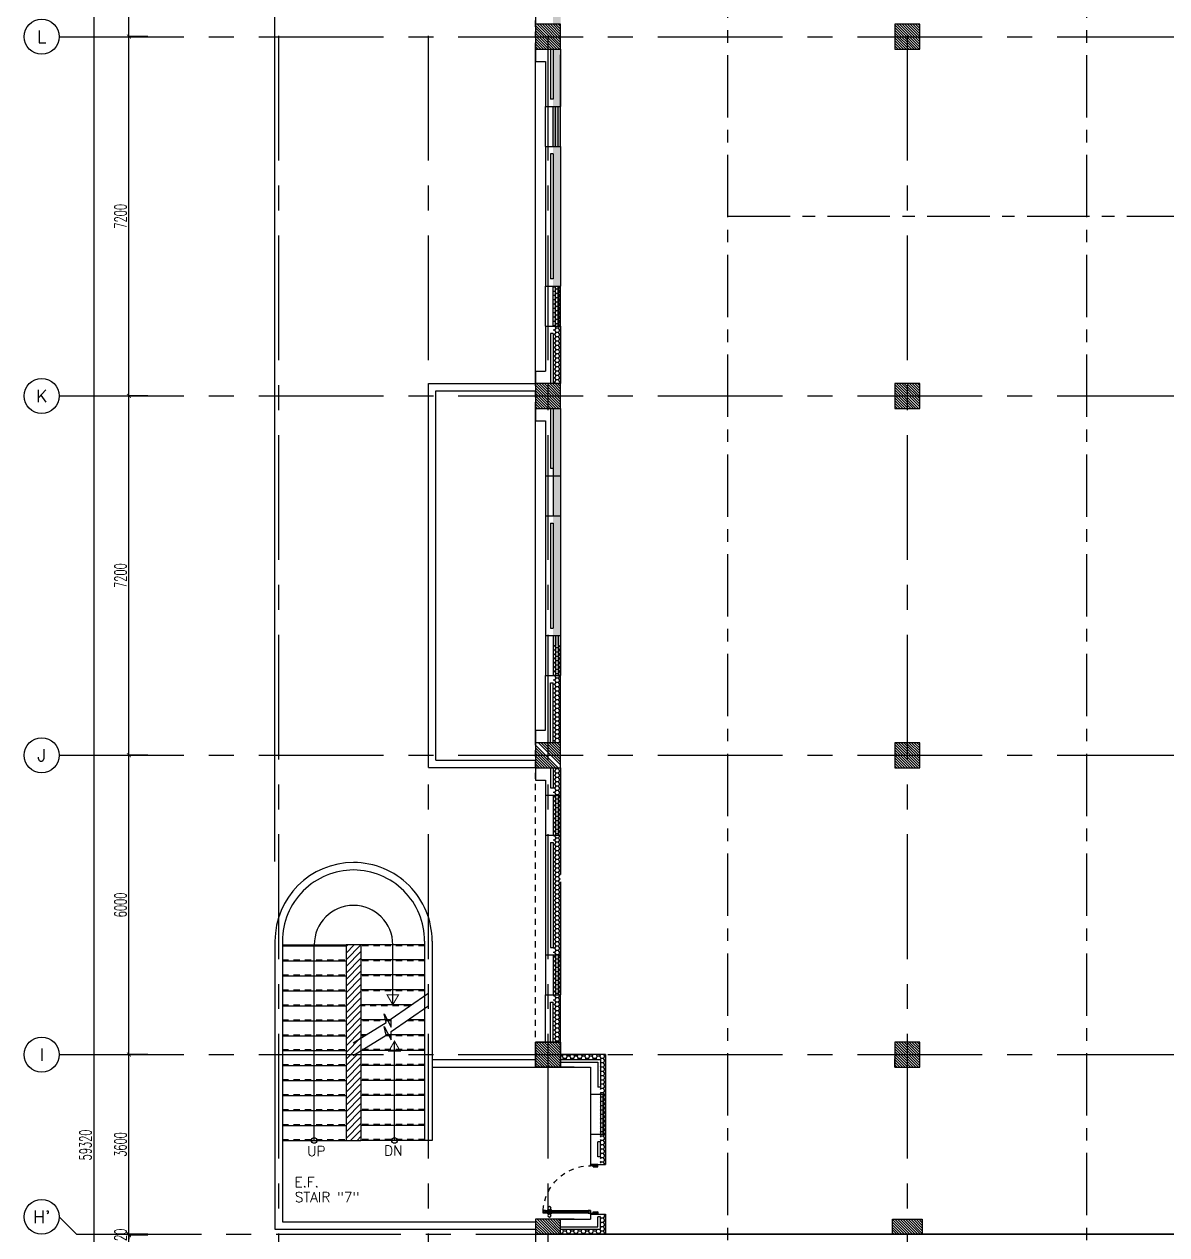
# Model space of a CAD drawing. Extents: x 88808.2 to 88899.2, y 39921.6 to 40001.1.
# Drawn here: x 88808.23 to 88831.13, y 39956.09 to 39980.35 of the extents above; entities that cross this region are included whole.
import ezdxf
from ezdxf.enums import TextEntityAlignment as Align

# ---------------------------------------------------------------- set-up
doc = ezdxf.new("R2010")
doc.units = 0
doc.header["$MEASUREMENT"] = 0
doc.header["$PDMODE"] = 34
for name, pattern in [('CENTER', [2, 1.25, -0.25, 0.25, -0.25]), ('CENTERX2', [4, 2.5, -0.5, 0.5, -0.5]), ('HIDDEN', [0.375, 0.25, -0.125]), ('HIDDEN2', [0.1875, 0.125, -0.0625])]:
    doc.linetypes.add(name, pattern=pattern)
doc.layers.get('0').update_dxf_attribs({"linetype": 'CONTINUOUS'})
doc.layers.get('DEFPOINTS').update_dxf_attribs({"linetype": 'CONTINUOUS'})
for name, color, linetype in [('AX', 6, 'CONTINUOUS'), ('AX-CR', 2, 'CONTINUOUS'), ('AX-DIM', 4, 'CONTINUOUS'), ('AX-TXT', 2, 'CONTINUOUS'), ('AXES', 11, 'CENTERX2'), ('AXES1', 11, 'CENTER'), ('COL', 2, 'CONTINUOUS'), ('DOOR', 7, 'CONTINUOUS'), ('EJ', 9, 'CONTINUOUS'), ('HAT', 8, 'CONTINUOUS'), ('Hatch', 11, 'CONTINUOUS'), ('HIDDEN', 9, 'HIDDEN2'), ('INSUL', 4, 'CONTINUOUS'), ('PROJ-L', 3, 'CONTINUOUS'), ('RM-NAME', 2, 'CONTINUOUS'), ('ROOF', 7, 'CONTINUOUS'), ('STR', 5, 'CONTINUOUS'), ('WALL', 2, 'CONTINUOUS'), ('WallType2', 3, 'CONTINUOUS'), ('WIN', 3, 'CONTINUOUS')]:
    doc.layers.add(name, color=color, linetype=linetype)
doc.styles.add('ROMANS', font='ROMANS.shx', dxfattribs={"width": 0.6})
doc.dimstyles.new('DIM-OUT', dxfattribs={"dimscale": 0, "dimtxt": 0.24, "dimasz": 0.08, "dimexe": 0.02, "dimexo": 0.02, "dimgap": 0.05, "dimtad": 1, "dimdec": 0, "dimlfac": 1000, "dimzin": 0, "dimdsep": 46, "dimtxsty": 'ROMANS', "dimblk1": 'ARCHTICK', "dimblk2": 'ARCHTICK', "dimsah": 1, "dimcen": 0.01, "dimdle": 0.08, "dimclrd": 4, "dimclre": 4, "dimclrt": 2, "dimadec": 0, "dimazin": 0, "dimtp": 2, "dimtm": 2, "dimtfac": 0.114286, "dimtdec": 0, "dimtix": 1, "dimtmove": 2, "dimatfit": 3, "dimldrblk": 'ARCHTICK', "dimfxl": 0, "dimtolj": 1, "dimtzin": 0, "dimarcsym": 0})
pattern_1 = [(180, (177753.940517, 0), (-0.075, 0.04330127), [0.05, -0.1]), (60, (177753.940517, 0), (0.074999999836, 0.043301270284), [0.05, -0.1]), (120, (177753.940517, 0), (-1.64e-10, 0.086602540284), [-0.1, 0.05])]
pattern_2 = [(135, (89151.66644, 39905.008557), (0.0265165043, 0.0265165043), [])]

# ---------------------------------------------------------------- blocks, each defined once
blk = doc.blocks.new('_ARCHTICK')
at = {"color": 0, "linetype": 'ByBlock', "const_width": 0.15}
blk.add_lwpolyline([(-0.5, -0.5), (0.5, 0.5)], dxfattribs=at)
blk = doc.blocks.new('*D743')
at = {"layer": 'AX-DIM', "color": 4, "lineweight": -2}
for p, q in [((88818.46, 39987.55), (88809.61, 39987.55)), ((88809.63, 39928.15), (88809.63, 39987.63)), ((88818.46, 39928.23), (88809.61, 39928.23))]:
    blk.add_line(p, q, dxfattribs=at)
at = {"layer": 'DEFPOINTS', "color": 0}
for p in [(88809.63, 39987.55), (88818.48, 39987.55), (88818.48, 39928.23)]:
    blk.add_point(p, dxfattribs=at)
at = {"layer": 'AX-DIM', "color": 4, "lineweight": -2, "xscale": 0.08, "yscale": 0.08, "zscale": 0.08}
for p, rotation in [((88809.63, 39987.55), 90), ((88809.63, 39928.23), 270)]:
    blk.add_blockref('_ARCHTICK', p, dxfattribs=dict(at, rotation=rotation))
at = {"layer": 'AX-DIM', "color": 2, "insert": (88809.46, 39957.89), "char_height": 0.24, "attachment_point": 5, "rotation": 90, "style": 'ROMANS'}
blk.add_mtext('\\A1;59320', dxfattribs=at)
blk = doc.blocks.new('*D744')
at = {"layer": 'AX-DIM', "color": 4, "lineweight": -2}
for p, q in [((88810.71, 39959.7), (88810.31, 39959.7)), ((88810.33, 39956.02), (88810.33, 39959.78)), ((88810.71, 39956.1), (88810.31, 39956.1))]:
    blk.add_line(p, q, dxfattribs=at)
at = {"layer": 'DEFPOINTS', "color": 0}
for p in [(88810.33, 39959.7), (88810.73, 39959.7), (88810.73, 39956.1)]:
    blk.add_point(p, dxfattribs=at)
at = {"layer": 'AX-DIM', "color": 4, "lineweight": -2, "xscale": 0.08, "yscale": 0.08, "zscale": 0.08}
for p, rotation in [((88810.33, 39959.7), 90), ((88810.33, 39956.1), 270)]:
    blk.add_blockref('_ARCHTICK', p, dxfattribs=dict(at, rotation=rotation))
at = {"layer": 'AX-DIM', "color": 2, "insert": (88810.16, 39957.9), "char_height": 0.24, "attachment_point": 5, "rotation": 90, "style": 'ROMANS'}
blk.add_mtext('\\A1;3600', dxfattribs=at)
blk = doc.blocks.new('*D763')
at = {"layer": 'AX-DIM', "color": 4, "lineweight": -2}
for p, q in [((88810.71, 39980.1), (88810.31, 39980.1)), ((88810.33, 39972.82), (88810.33, 39980.18)), ((88810.71, 39972.9), (88810.31, 39972.9))]:
    blk.add_line(p, q, dxfattribs=at)
at = {"layer": 'DEFPOINTS', "color": 0}
for p in [(88810.33, 39980.1), (88810.73, 39980.1), (88810.73, 39972.9)]:
    blk.add_point(p, dxfattribs=at)
at = {"layer": 'AX-DIM', "color": 4, "lineweight": -2, "xscale": 0.08, "yscale": 0.08, "zscale": 0.08}
for p, rotation in [((88810.33, 39980.1), 90), ((88810.33, 39972.9), 270)]:
    blk.add_blockref('_ARCHTICK', p, dxfattribs=dict(at, rotation=rotation))
at = {"layer": 'AX-DIM', "color": 2, "insert": (88810.16, 39976.5), "char_height": 0.24, "attachment_point": 5, "rotation": 90, "style": 'ROMANS'}
blk.add_mtext('\\A1;7200', dxfattribs=at)
blk = doc.blocks.new('*D764')
at = {"layer": 'AX-DIM', "color": 4, "lineweight": -2}
for p, q in [((88810.71, 39965.7), (88810.31, 39965.7)), ((88810.33, 39959.62), (88810.33, 39965.78)), ((88810.71, 39959.7), (88810.31, 39959.7))]:
    blk.add_line(p, q, dxfattribs=at)
at = {"layer": 'DEFPOINTS', "color": 0}
for p in [(88810.33, 39965.7), (88810.73, 39965.7), (88810.73, 39959.7)]:
    blk.add_point(p, dxfattribs=at)
at = {"layer": 'AX-DIM', "color": 4, "lineweight": -2, "xscale": 0.08, "yscale": 0.08, "zscale": 0.08}
for p, rotation in [((88810.33, 39965.7), 90), ((88810.33, 39959.7), 270)]:
    blk.add_blockref('_ARCHTICK', p, dxfattribs=dict(at, rotation=rotation))
at = {"layer": 'AX-DIM', "color": 2, "insert": (88810.16, 39962.7), "char_height": 0.24, "attachment_point": 5, "rotation": 90, "style": 'ROMANS'}
blk.add_mtext('\\A1;6000', dxfattribs=at)
blk = doc.blocks.new('*D765')
at = {"layer": 'AX-DIM', "color": 4, "lineweight": -2}
for p, q in [((88810.33, 39965.62), (88810.33, 39972.98)), ((88810.71, 39972.9), (88810.31, 39972.9)), ((88810.71, 39965.7), (88810.31, 39965.7))]:
    blk.add_line(p, q, dxfattribs=at)
at = {"layer": 'DEFPOINTS', "color": 0}
for p in [(88810.33, 39972.9), (88810.73, 39972.9), (88810.73, 39965.7)]:
    blk.add_point(p, dxfattribs=at)
at = {"layer": 'AX-DIM', "color": 4, "lineweight": -2, "xscale": 0.08, "yscale": 0.08, "zscale": 0.08}
for p, rotation in [((88810.33, 39972.9), 90), ((88810.33, 39965.7), 270)]:
    blk.add_blockref('_ARCHTICK', p, dxfattribs=dict(at, rotation=rotation))
at = {"layer": 'AX-DIM', "color": 2, "insert": (88810.16, 39969.3), "char_height": 0.24, "attachment_point": 5, "rotation": 90, "style": 'ROMANS'}
blk.add_mtext('\\A1;7200', dxfattribs=at)
blk = doc.blocks.new('*D766')
at = {"layer": 'AX-DIM', "color": 4, "lineweight": -2}
for p, q in [((88813.175, 39999.728), (88818.56, 39999.728)), ((88813.255, 39963.57), (88813.255, 39999.748)), ((88818.48, 39987.57), (88818.48, 39999.748))]:
    blk.add_line(p, q, dxfattribs=at)
at = {"layer": 'DEFPOINTS', "color": 0}
for p in [(88818.48, 39999.728), (88818.48, 39987.55), (88813.255, 39963.55)]:
    blk.add_point(p, dxfattribs=at)
at = {"layer": 'AX-DIM', "color": 4, "lineweight": -2, "xscale": 0.08, "yscale": 0.08, "zscale": 0.08, "rotation": 180}
blk.add_blockref('_ARCHTICK', (88813.255, 39999.728), dxfattribs=at)
at = {"layer": 'AX-DIM', "color": 4, "lineweight": -2, "xscale": 0.08, "yscale": 0.08, "zscale": 0.08}
blk.add_blockref('_ARCHTICK', (88818.48, 39999.728), dxfattribs=at)
at = {"layer": 'AX-DIM', "color": 2, "insert": (88815.868, 39999.898), "char_height": 0.24, "attachment_point": 5, "style": 'ROMANS'}
blk.add_mtext('\\A1;5225', dxfattribs=at)
blk = doc.blocks.new('*D767')
at = {"layer": 'AX-DIM', "color": 4, "lineweight": -2}
for p, q in [((88810.71, 39987.3), (88810.31, 39987.3)), ((88810.33, 39980.02), (88810.33, 39987.38)), ((88810.71, 39980.1), (88810.31, 39980.1))]:
    blk.add_line(p, q, dxfattribs=at)
at = {"layer": 'DEFPOINTS', "color": 0}
for p in [(88810.33, 39987.3), (88810.73, 39987.3), (88810.73, 39980.1)]:
    blk.add_point(p, dxfattribs=at)
at = {"layer": 'AX-DIM', "color": 4, "lineweight": -2, "xscale": 0.08, "yscale": 0.08, "zscale": 0.08}
for p, rotation in [((88810.33, 39987.3), 90), ((88810.33, 39980.1), 270)]:
    blk.add_blockref('_ARCHTICK', p, dxfattribs=dict(at, rotation=rotation))
at = {"layer": 'AX-DIM', "color": 2, "insert": (88810.16, 39983.7), "char_height": 0.24, "attachment_point": 5, "rotation": 90, "style": 'ROMANS'}
blk.add_mtext('\\A1;7200', dxfattribs=at)
blk = doc.blocks.new('*D770')
at = {"layer": 'AX-DIM', "color": 4, "lineweight": -2}
for p, q in [((88810.71, 39956.1), (88810.31, 39956.1)), ((88810.71, 39956.08), (88810.31, 39956.08)), ((88810.33, 39956.1), (88810.33, 39956.18)), ((88810.33, 39956.08), (88810.33, 39956.1)), ((88810.33, 39956.08), (88810.33, 39956))]:
    blk.add_line(p, q, dxfattribs=at)
at = {"layer": 'DEFPOINTS', "color": 0}
for p in [(88810.33, 39956.1), (88810.73, 39956.1), (88810.73, 39956.08)]:
    blk.add_point(p, dxfattribs=at)
at = {"layer": 'AX-DIM', "color": 4, "lineweight": -2, "xscale": 0.08, "yscale": 0.08, "zscale": 0.08}
for p, rotation in [((88810.33, 39956.1), 270), ((88810.33, 39956.08), 90)]:
    blk.add_blockref('_ARCHTICK', p, dxfattribs=dict(at, rotation=rotation))
at = {"layer": 'AX-DIM', "color": 2, "insert": (88810.16, 39956.09), "char_height": 0.24, "attachment_point": 5, "rotation": 90, "style": 'ROMANS'}
blk.add_mtext('\\A1;20', dxfattribs=at)
blk = doc.blocks.new('*D771')
at = {"layer": 'AX-DIM', "color": 4, "lineweight": -2}
for p, q in [((88810.71, 39956.08), (88810.31, 39956.08)), ((88810.33, 39950), (88810.33, 39956.16)), ((88810.71, 39950.08), (88810.31, 39950.08))]:
    blk.add_line(p, q, dxfattribs=at)
at = {"layer": 'DEFPOINTS', "color": 0}
for p in [(88810.33, 39956.08), (88810.73, 39956.08), (88810.73, 39950.08)]:
    blk.add_point(p, dxfattribs=at)
at = {"layer": 'AX-DIM', "color": 4, "lineweight": -2, "xscale": 0.08, "yscale": 0.08, "zscale": 0.08}
for p, rotation in [((88810.33, 39956.08), 90), ((88810.33, 39950.08), 270)]:
    blk.add_blockref('_ARCHTICK', p, dxfattribs=dict(at, rotation=rotation))
at = {"layer": 'AX-DIM', "color": 2, "insert": (88810.16, 39953.08), "char_height": 0.24, "attachment_point": 5, "rotation": 90, "style": 'ROMANS'}
blk.add_mtext('\\A1;6000', dxfattribs=at)
blk = doc.blocks.new('DOOR-10')
at = {"layer": 'DOOR', "color": 0, "linetype": 'ByBlock'}
for p, q in [((-83, 1005), (-92, 1005)), ((-92, 1005), (-92, 940)), ((-76, 1018), (-83, 1018)), ((-83, 928), (-83, 1018)), ((-83, 1005), (-83, 940)), ((-26, 1100), (-76, 1100)), ((-76, 1100), (-26, 1100)), ((-76, 1050), (-76, 1100)), ((-59, 1050), (-76, 1050)), ((-43, 1070), (-59, 1070)), ((-59, 1050), (-59, 1070)), ((-43, 1050), (-43, 1070)), ((-26, 1050), (-43, 1050)), ((-26, 1050), (-26, 1100)), ((-26, 1018), (-18, 1018)), ((-18, 928), (-18, 1018)), ((-18, 1005), (-9, 1005)), ((-18, 1005), (-18, 940)), ((-9, 1005), (-9, 940)), ((-83, 940), (-92, 940)), ((-76, 928), (-83, 928)), ((-26, 928), (-18, 928)), ((-18, 940), (-9, 940)), ((-1001, 0), (-1001, 150)), ((-1001, 150), (-976, 150)), ((-1001, 150), (-1001, 0)), ((-951, 0), (-1001, 0)), ((-976, 150), (-976, 100)), ((-976, 100), (-951, 100)), ((-951, 100), (-951, 0)), ((-76, 200), (-59, 200)), ((-76, 150), (-76, 200)), ((-76, 150), (-26, 150)), ((-59, 200), (-59, 180)), ((-59, 180), (-43, 180)), ((-51, 100), (-51, 0)), ((-26, 100), (-51, 100)), ((-51, 0), (-1, 0)), ((-43, 200), (-26, 200)), ((-43, 180), (-43, 200)), ((-26, 200), (-26, 150)), ((-1, 150), (-26, 150)), ((-26, 150), (-26, 100))]:
    blk.add_line(p, q, dxfattribs=at)
at = {"layer": 'DOOR', "linetype": 'ByBlock'}
for p, q in [((-76, 1050), (-76, 200)), ((-59, 200), (-59, 1050)), ((-43, 200), (-43, 1050)), ((-26, 200), (-26, 1050))]:
    blk.add_line(p, q, dxfattribs=at)
at = {"layer": 'DOOR', "color": 9, "linetype": 'ByBlock'}
for p, q in [((-951, 0), (-1001, 114)), ((-951, 0), (-1001, 40)), ((-951, 0), (-964, 100)), ((-51, 0), (-1, 114)), ((-51, 0), (-37, 100)), ((-51, 0), (-1, 40)), ((-1, 0), (-1, 150))]:
    blk.add_line(p, q, dxfattribs=at)
at = {"layer": 'DOOR', "color": 0, "linetype": 'ByBlock'}
for centre in [(-124, 973), (23, 973)]:
    blk.add_circle(centre, 32.4, dxfattribs=at)
at = {"layer": 'DOOR', "linetype": 'HIDDEN', "ltscale": 0.5}
blk.add_arc((-23, 149), 952, 93.1482, 179.9482, dxfattribs=at)
at = {"layer": 'DOOR', "color": 9, "linetype": 'ByBlock'}
for centre, radius, start, end in [((-951, 0), 154, 103.7142, 108.8947), ((-951, 0), 134, 100.72, 111.8402), ((-951, 0), 94.4, 90, 121.9818), ((-951, 0), 74.4, 90, 132.2236), ((-951, 0), 54.4, 90, 156.7926), ((-951, 0), 34.4, 90, 180), ((-951, 0), 14.4, 90, 180), ((-51, 0), 94.4, 58.0182, 90), ((-51, 0), 74.4, 47.7764, 90), ((-51, 0), 54.4, 23.2074, 90), ((-51, 0), 34.4, 0, 90), ((-51, 0), 14.4, 0, 90), ((-51, 0), 134, 68.1598, 79.28), ((-51, 0), 114, 64.0838, 77.3774), ((-51, 0), 154, 71.1053, 76.2858)]:
    blk.add_arc(centre, radius, start, end, dxfattribs=at)
blk = doc.blocks.new('COL50')
at = {"layer": 'COL'}
blk.add_lwpolyline([(-250, 250), (-250, -250), (250, -250), (250, 250)], close=True, dxfattribs=at)
blk = doc.blocks.new('*X674')
at = {"color": 0}
for p, q in [((253129, 149502), (253616, 149990)), ((253129, 149555), (253563, 149990)), ((253129, 149608), (253510, 149990)), ((253129, 149661), (253457, 149990)), ((253129, 149714), (253404, 149990)), ((253129, 149767), (253351, 149990)), ((253129, 149820), (253298, 149990)), ((253129, 149873), (253245, 149990)), ((253129, 149926), (253192, 149990)), ((253129, 149979), (253139, 149990)), ((253169, 149490), (253629, 149949)), ((253222, 149490), (253629, 149896)), ((253275, 149490), (253629, 149843)), ((253328, 149490), (253629, 149790)), ((253381, 149490), (253629, 149737)), ((253434, 149490), (253629, 149684)), ((253487, 149490), (253629, 149631)), ((253540, 149490), (253629, 149578)), ((253594, 149490), (253629, 149525))]:
    blk.add_line(p, q, dxfattribs=at)
blk = doc.blocks.new('C5')
at = {"layer": 'HAT', "linetype": 'ByBlock'}
h = blk.add_hatch(dxfattribs=at)
h.set_pattern_fill('ANSI31', color=256, scale=300, style=0)
h.set_pattern_definition([(45, (-223356.182, -51411.005), (-26.516504, 26.516504), [])])
h.paths.add_polyline_path([(300, 300), (0, 300), (0, 0), (300, 0)])
h.paths.add_polyline_path([(600, 300), (300, 300), (300, 0), (600, 0)])
at = {"layer": 'COL'}
blk.add_lwpolyline([(600, 300), (0, 300), (0, 0), (600, 0)], close=True, dxfattribs=at)
blk = doc.blocks.new('*X668')
at = {"color": 0}
for p, q in [((245929, 149515), (246404, 149990)), ((245929, 149568), (246351, 149990)), ((245929, 149621), (246298, 149990)), ((245929, 149674), (246245, 149990)), ((245929, 149727), (246192, 149990)), ((245929, 149780), (246139, 149990)), ((245929, 149833), (246086, 149990)), ((245929, 149886), (246033, 149990)), ((245929, 149939), (245979, 149990)), ((245957, 149490), (246429, 149962)), ((246010, 149490), (246429, 149908)), ((246063, 149490), (246429, 149855)), ((246116, 149490), (246429, 149802)), ((246169, 149490), (246429, 149749)), ((246222, 149490), (246429, 149696)), ((246275, 149490), (246429, 149643)), ((246328, 149490), (246429, 149590)), ((246381, 149490), (246429, 149537))]:
    blk.add_line(p, q, dxfattribs=at)
blk = doc.blocks.new('*X666')
at = {"color": 0}
for p, q in [((245929, 155507), (246411, 155990)), ((245929, 155560), (246358, 155990)), ((245929, 155613), (246305, 155990)), ((245929, 155666), (246252, 155990)), ((245929, 155719), (246199, 155990)), ((245929, 155772), (246146, 155990)), ((245929, 155825), (246093, 155990)), ((245929, 155879), (246040, 155990)), ((245929, 155932), (245987, 155990)), ((245964, 155490), (246429, 155954)), ((246017, 155490), (246429, 155901)), ((246070, 155490), (246429, 155848)), ((246123, 155490), (246429, 155795)), ((246176, 155490), (246429, 155742)), ((246229, 155490), (246429, 155689)), ((246282, 155490), (246429, 155636)), ((246335, 155490), (246429, 155583)), ((246388, 155490), (246429, 155530))]:
    blk.add_line(p, q, dxfattribs=at)
blk = doc.blocks.new('*X662')
at = {"color": 0}
for p, q in [((245929, 162720), (246399, 163190)), ((245929, 162773), (246345, 163190)), ((245929, 162826), (246292, 163190)), ((245929, 162879), (246239, 163190)), ((245929, 162932), (246186, 163190)), ((245929, 162985), (246133, 163190)), ((245929, 163038), (246080, 163190)), ((245929, 163091), (246027, 163190)), ((245929, 163144), (245974, 163190)), ((245952, 162690), (246429, 163167)), ((246005, 162690), (246429, 163114)), ((246058, 162690), (246429, 163061)), ((246111, 162690), (246429, 163008)), ((246164, 162690), (246429, 162955)), ((246217, 162690), (246429, 162902)), ((246270, 162690), (246429, 162849)), ((246323, 162690), (246429, 162796)), ((246376, 162690), (246429, 162742))]:
    blk.add_line(p, q, dxfattribs=at)
blk = doc.blocks.new('*X657')
at = {"color": 0}
for p, q in [((245929, 169932), (246386, 170390)), ((245929, 169985), (246333, 170390)), ((245929, 170038), (246280, 170390)), ((245929, 170091), (246227, 170390)), ((245929, 170144), (246174, 170390)), ((245929, 170197), (246121, 170390)), ((245929, 170250), (246068, 170390)), ((245929, 170303), (246015, 170390)), ((245929, 170357), (245962, 170390)), ((245939, 169890), (246429, 170379)), ((245992, 169890), (246429, 170326)), ((246045, 169890), (246429, 170273)), ((246098, 169890), (246429, 170220)), ((246151, 169890), (246429, 170167)), ((246204, 169890), (246429, 170114)), ((246257, 169890), (246429, 170061)), ((246310, 169890), (246429, 170008)), ((246363, 169890), (246429, 169955)), ((246416, 169890), (246429, 169902))]:
    blk.add_line(p, q, dxfattribs=at)
blk = doc.blocks.new('*X658')
at = {"color": 0}
for p, q in [((253129, 169920), (253599, 170390)), ((253129, 169973), (253545, 170390)), ((253129, 170026), (253492, 170390)), ((253129, 170079), (253439, 170390)), ((253129, 170132), (253386, 170390)), ((253129, 170185), (253333, 170390)), ((253129, 170238), (253280, 170390)), ((253129, 170291), (253227, 170390)), ((253129, 170344), (253174, 170390)), ((253152, 169890), (253629, 170367)), ((253205, 169890), (253629, 170314)), ((253258, 169890), (253629, 170261)), ((253311, 169890), (253629, 170208)), ((253364, 169890), (253629, 170155)), ((253417, 169890), (253629, 170102)), ((253470, 169890), (253629, 170049)), ((253523, 169890), (253629, 169996)), ((253576, 169890), (253629, 169942))]:
    blk.add_line(p, q, dxfattribs=at)
blk = doc.blocks.new('*X663')
at = {"color": 0}
for p, q in [((253129, 162707), (253611, 163190)), ((253129, 162760), (253558, 163190)), ((253129, 162813), (253505, 163190)), ((253129, 162866), (253452, 163190)), ((253129, 162919), (253399, 163190)), ((253129, 162972), (253346, 163190)), ((253129, 163025), (253293, 163190)), ((253129, 163079), (253240, 163190)), ((253129, 163132), (253187, 163190)), ((253164, 162690), (253629, 163154)), ((253217, 162690), (253629, 163101)), ((253270, 162690), (253629, 163048)), ((253323, 162690), (253629, 162995)), ((253376, 162690), (253629, 162942)), ((253429, 162690), (253629, 162889)), ((253482, 162690), (253629, 162836)), ((253535, 162690), (253629, 162783)), ((253588, 162690), (253629, 162730))]:
    blk.add_line(p, q, dxfattribs=at)
blk = doc.blocks.new('*X667')
at = {"color": 0}
for p, q in [((253129, 155548), (253570, 155990)), ((253129, 155601), (253517, 155990)), ((253129, 155654), (253464, 155990)), ((253129, 155707), (253411, 155990)), ((253129, 155760), (253358, 155990)), ((253129, 155813), (253305, 155990)), ((253129, 155866), (253252, 155990)), ((253129, 155919), (253199, 155990)), ((253129, 155972), (253146, 155990)), ((253177, 155490), (253629, 155942)), ((253230, 155490), (253629, 155889)), ((253283, 155490), (253629, 155836)), ((253336, 155490), (253629, 155783)), ((253389, 155490), (253629, 155730)), ((253442, 155490), (253629, 155677)), ((253495, 155490), (253629, 155624)), ((253548, 155490), (253629, 155571)), ((253601, 155490), (253629, 155517))]:
    blk.add_line(p, q, dxfattribs=at)
blk = doc.blocks.new('*X669')
at = {"color": 0}
for p, q in [((253129, 149502), (253616, 149990)), ((253129, 149555), (253563, 149990)), ((253129, 149608), (253510, 149990)), ((253129, 149661), (253457, 149990)), ((253129, 149714), (253404, 149990)), ((253129, 149767), (253351, 149990)), ((253129, 149820), (253298, 149990)), ((253129, 149873), (253245, 149990)), ((253129, 149926), (253192, 149990)), ((253129, 149979), (253139, 149990)), ((253169, 149490), (253629, 149949)), ((253222, 149490), (253629, 149896)), ((253275, 149490), (253629, 149843)), ((253328, 149490), (253629, 149790)), ((253381, 149490), (253629, 149737)), ((253434, 149490), (253629, 149684)), ((253487, 149490), (253629, 149631)), ((253540, 149490), (253629, 149578)), ((253594, 149490), (253629, 149525))]:
    blk.add_line(p, q, dxfattribs=at)
blk = doc.blocks.new('AXL')
at = {"layer": 'AX-CR'}
blk.add_circle((-350, 0), 350, dxfattribs=at)
at = {"layer": 'AX-TXT', "style": 'ROMANS'}
blk.add_attdef('AX', text='', height=250, dxfattribs=at).set_placement((-350, 0), align=Align.MIDDLE)

msp = doc.modelspace()

# ---------------------------------------------------------------- hatches: boundary and pattern name
at = {"layer": 'HAT'}
h = msp.add_hatch(dxfattribs=at)
h.set_pattern_fill('ANSI31', color=256, scale=0.3, style=0)
h.set_pattern_definition(pattern_2)
h.paths.add_polyline_path([(88818.7303, 39956.3996), (88818.9803, 39956.3996), (88818.9803, 39956.0996), (88818.7303, 39956.0996)])
h.paths.add_polyline_path([(88818.4803, 39956.3996), (88818.7303, 39956.3996), (88818.7303, 39956.0996), (88818.4803, 39956.0996)])
h = msp.add_hatch(dxfattribs=at)
h.set_pattern_fill('ANSI31', color=256, scale=0.3, style=0)
h.set_pattern_definition(pattern_2)
h.paths.add_polyline_path([(88818.7303, 39956.3996), (88818.9803, 39956.3996), (88818.9803, 39956.0996), (88818.7303, 39956.0996)])
h.paths.add_polyline_path([(88818.4803, 39956.3996), (88818.7303, 39956.3996), (88818.7303, 39956.0996), (88818.4803, 39956.0996)])
at = {"layer": 'Hatch', "linetype": 'Continuous'}
h = msp.add_hatch(dxfattribs=at)
h.set_pattern_fill('ANSI31', color=256, scale=0.75, style=0)
h.paths.add_polyline_path([(88814.9803, 39961.8998), (88814.6803, 39961.8998), (88814.6803, 39959.6996), (88814.8583, 39959.6996), (88814.9803, 39959.7757)])
h.paths.add_polyline_path([(88814.9803, 39959.6996), (88814.6803, 39959.6996), (88814.6803, 39957.9798), (88814.9803, 39957.9798)])
at = {"layer": 'WallType2', "linetype": 'Continuous'}
h = msp.add_hatch(dxfattribs=at)
h.set_pattern_fill('HONEY', color=256, scale=0.4, style=0)
h.set_pattern_definition([(0, (0, 0), (0.075, 0.04330127), [0.05, -0.1]), (120, (0, 0), (-0.074999999836, 0.043301270284), [0.05, -0.1]), (60, (0, 0), (1.64e-10, 0.086602540284), [-0.1, 0.05])])
h.paths.add_polyline_path([(88818.9803, 39987.0496), (88818.8303, 39987.0496), (88818.8303, 39980.3496), (88818.9803, 39980.3496)])
h = msp.add_hatch(dxfattribs=at)
h.set_pattern_fill('HONEY', color=256, scale=0.4, style=0)
h.set_pattern_definition(pattern_1)
h.paths.add_polyline_path([(88818.8303, 39979.8496), (88818.9803, 39979.8496), (88818.9803, 39978.6996), (88818.8303, 39978.6996)])
h.paths.add_polyline_path([(88818.8303, 39978.6996), (88818.9803, 39978.6996), (88818.9803, 39978.6981), (88818.9803, 39977.8996), (88818.8303, 39977.8996)])
h.paths.add_polyline_path([(88818.8303, 39977.8996), (88818.9803, 39977.8996), (88818.9803, 39977.4496), (88818.9803, 39975.0996), (88818.8303, 39975.0996)])
h = msp.add_hatch(dxfattribs=at)
h.set_pattern_fill('HONEY', color=256, scale=0.4, style=0)
h.set_pattern_definition(pattern_1)
h.paths.add_polyline_path([(88818.8303, 39975.0996), (88818.9803, 39975.0996), (88818.9803, 39974.2996), (88818.8303, 39974.2996)])
h.paths.add_polyline_path([(88818.8303, 39974.2996), (88818.9803, 39974.2996), (88818.9803, 39973.7646), (88818.9803, 39973.1496), (88818.8303, 39973.1496)])
h = msp.add_hatch(dxfattribs=at)
h.set_pattern_fill('HONEY', color=256, scale=0.4, style=0)
h.set_pattern_definition(pattern_1)
h.paths.add_polyline_path([(88818.8303, 39972.6496), (88818.9803, 39972.6496), (88818.9803, 39971.4996), (88818.8303, 39971.4996)])
h.paths.add_polyline_path([(88818.8303, 39971.4996), (88818.9803, 39971.4996), (88818.9803, 39970.6996), (88818.8303, 39970.6996)])
h.paths.add_polyline_path([(88818.8303, 39970.6996), (88818.9803, 39970.6996), (88818.9803, 39970.2296), (88818.9803, 39967.8996), (88818.8303, 39967.8996)])
h = msp.add_hatch(dxfattribs=at)
h.set_pattern_fill('HONEY', color=256, scale=0.4, style=0)
h.set_pattern_definition(pattern_1)
h.paths.add_polyline_path([(88818.8303, 39967.8996), (88818.9803, 39967.8996), (88818.9803, 39967.0996), (88818.8303, 39967.0996)])
h.paths.add_polyline_path([(88818.8303, 39967.0996), (88818.9803, 39967.0996), (88818.9803, 39966.6946), (88818.9803, 39965.9496), (88818.8303, 39965.9496)])
h = msp.add_hatch(dxfattribs=at)
h.set_pattern_fill('HONEY', color=256, scale=0.4, style=0)
h.set_pattern_definition(pattern_1)
h.paths.add_polyline_path([(88818.8303, 39965.4496), (88818.9803, 39965.4496), (88818.9803, 39964.8996), (88818.8303, 39964.8996)])
h.paths.add_polyline_path([(88818.8303, 39964.8996), (88818.9803, 39964.8996), (88818.9803, 39964.0996), (88818.8303, 39964.0996)])
h.paths.add_polyline_path([(88818.8303, 39964.0996), (88818.9803, 39964.0996), (88818.9803, 39963.3096), (88818.9803, 39961.6996), (88818.8303, 39961.6996)])
h = msp.add_hatch(dxfattribs=at)
h.set_pattern_fill('HONEY', color=256, scale=0.4, style=0)
h.set_pattern_definition(pattern_1)
h.paths.add_polyline_path([(88818.8303, 39961.6996), (88818.9803, 39961.6996), (88818.9803, 39960.8996), (88818.8303, 39960.8996)])
h.paths.add_polyline_path([(88818.8303, 39960.8996), (88818.9803, 39960.8996), (88818.9803, 39959.9496), (88818.8303, 39959.9496)])
h = msp.add_hatch(dxfattribs=at)
h.set_pattern_fill('HONEY', color=256, scale=0.4, style=0)
h.set_pattern_definition(pattern_1)
h.paths.add_polyline_path([(88818.9803, 39959.6996), (88819.8803, 39959.6996), (88819.8803, 39959.4496), (88819.8803, 39958.8996), (88819.7803, 39958.8996), (88819.7803, 39959.5996), (88818.9803, 39959.5996)])
h.paths.add_polyline_path([(88819.7803, 39958.8996), (88819.8803, 39958.8996), (88819.8803, 39958.0996), (88819.7803, 39958.0996)])
h.paths.add_polyline_path([(88819.7803, 39958.0996), (88819.8803, 39958.0996), (88819.8803, 39957.4995), (88819.7803, 39957.4995)])
h = msp.add_hatch(dxfattribs=at)
h.set_pattern_fill('HONEY', color=256, scale=0.4, style=0)
h.set_pattern_definition(pattern_1)
h.paths.add_polyline_path([(88819.7802, 39956.4995), (88819.8803, 39956.4995), (88819.8803, 39956.3996), (88819.8803, 39956.0996), (88818.9803, 39956.0996), (88818.9803, 39956.1996), (88819.7802, 39956.1996)])

# ---------------------------------------------------------------- linework, layer by layer
for p, q in [((88814.9803, 39961.8998), (88814.6803, 39961.8998)), ((88814.6803, 39961.8998), (88814.6803, 39957.9798)), ((88814.9803, 39961.8998), (88814.9803, 39957.9798)), ((88815.092, 39960.0998), (88814.9803, 39960.0998)), ((88815.06, 39960.0798), (88814.9803, 39960.0798)), ((88814.6803, 39957.9798), (88814.9803, 39957.9798))]:
    msp.add_line(p, q)
for points in [[(88814.8263, 39959.9338), (88815.4815, 39960.343), (88815.4464, 39960.5183), (88815.5869, 39960.2495), (88815.5869, 39960.4198), (88816.3182, 39960.9275)], [(88814.8263, 39959.6796), (88815.4815, 39960.0887), (88815.4464, 39960.2641), (88815.5869, 39959.9952), (88815.5869, 39960.1655), (88816.3182, 39960.6732)]]:
    msp.add_lwpolyline(points)
at = {"layer": 'AXES'}
for p, q in [((88813.3303, 39921.6153), (88813.3303, 40000.4279)), ((88816.3303, 39921.6153), (88816.3303, 40000.4279)), ((88818.7303, 39921.6153), (88818.7303, 40000.4279)), ((88825.9303, 39921.6153), (88825.9303, 40000.4279)), ((88808.9303, 39980.0996), (88876.9703, 39980.0996)), ((88808.9303, 39972.8996), (88876.9703, 39972.8996)), ((88808.9303, 39965.6996), (88876.9703, 39965.6996)), ((88808.9303, 39959.6996), (88876.9703, 39959.6996)), ((88809.2803, 39956.0996), (88808.9303, 39956.4496)), ((88809.2803, 39956.0996), (88876.9703, 39956.0996))]:
    msp.add_line(p, q, dxfattribs=at)
at = {"layer": 'AXES1'}
for p, q in [((88822.3303, 39928.4796), (88822.3303, 39987.2996)), ((88829.5303, 39928.4796), (88829.5303, 39987.2996)), ((88822.3303, 39976.4996), (88876.9703, 39976.4996))]:
    msp.add_line(p, q, dxfattribs=at)
at = {"layer": 'COL'}
msp.add_lwpolyline([(88818.9803, 39956.3996), (88818.4803, 39956.3996), (88818.4803, 39956.0996), (88818.9803, 39956.0996)], close=True, dxfattribs=at)
msp.add_lwpolyline([(88818.9803, 39956.3996), (88818.4803, 39956.3996), (88818.4803, 39956.0996), (88818.9803, 39956.0996)], close=True, dxfattribs=at)
at = {"layer": 'EJ', "color": 8}
msp.add_line((88818.4803, 39956.0996), (88893.7957, 39956.0996), dxfattribs=at)
at = {"layer": 'HIDDEN'}
msp.add_line((88818.4803, 39959.5996), (88818.4803, 39983.5996), dxfattribs=at)
at = {"layer": 'INSUL'}
for p, q in [((88818.7803, 39979.8496), (88818.7803, 39978.8496)), ((88818.8303, 39979.8496), (88818.8303, 39978.8496)), ((88818.8303, 39978.8496), (88818.7803, 39978.8496)), ((88818.8303, 39977.7496), (88818.7803, 39977.7496)), ((88818.7803, 39977.7496), (88818.7803, 39975.2496)), ((88818.8303, 39977.7496), (88818.8303, 39975.2496)), ((88818.8303, 39975.2496), (88818.7803, 39975.2496)), ((88818.8303, 39974.1496), (88818.7803, 39974.1496)), ((88818.7803, 39974.1496), (88818.7803, 39973.1496)), ((88818.8303, 39974.1496), (88818.8303, 39973.1496)), ((88818.7803, 39972.6496), (88818.7803, 39971.4496)), ((88818.8303, 39972.6496), (88818.8303, 39971.2996)), ((88818.7803, 39971.4496), (88818.8303, 39971.4496)), ((88818.7803, 39970.3496), (88818.7803, 39968.2496)), ((88818.7803, 39970.3496), (88818.8303, 39970.3496)), ((88818.8303, 39970.3496), (88818.8303, 39968.2496)), ((88818.7803, 39968.2496), (88818.8303, 39968.2496)), ((88818.7803, 39965.9496), (88818.7803, 39967.1496)), ((88818.7803, 39967.1496), (88818.8303, 39967.1496)), ((88818.8303, 39965.9496), (88818.8303, 39967.1496)), ((88818.7803, 39965.4496), (88818.7803, 39965.0496)), ((88818.8303, 39965.4496), (88818.8303, 39965.0496)), ((88818.7803, 39965.0496), (88818.8303, 39965.0496)), ((88818.7803, 39963.9496), (88818.7803, 39961.8496)), ((88818.7803, 39963.9496), (88818.8303, 39963.9496)), ((88818.8303, 39963.9496), (88818.8303, 39961.8496)), ((88818.7803, 39961.8496), (88818.8303, 39961.8496)), ((88818.7803, 39959.9496), (88818.7803, 39960.7496)), ((88818.7803, 39960.7496), (88818.8303, 39960.7496)), ((88818.8303, 39959.9496), (88818.8303, 39960.7496)), ((88818.9803, 39959.5996), (88819.7803, 39959.5996)), ((88818.9803, 39959.5496), (88819.7303, 39959.5496)), ((88819.7303, 39959.5496), (88819.7303, 39959.0496)), ((88819.7803, 39959.5996), (88819.7803, 39959.0496)), ((88819.7803, 39959.0496), (88819.7303, 39959.0496)), ((88819.7803, 39957.9496), (88819.7303, 39957.9496)), ((88819.7303, 39957.6495), (88819.7303, 39957.9496)), ((88819.7803, 39957.6495), (88819.7803, 39957.9496)), ((88819.7803, 39957.6495), (88819.7303, 39957.6495)), ((88818.9802, 39956.2496), (88819.7302, 39956.2496)), ((88819.7802, 39956.4496), (88819.7302, 39956.4496)), ((88819.7302, 39956.2496), (88819.7302, 39956.4496)), ((88819.7802, 39956.4496), (88819.7302, 39956.4496)), ((88819.7802, 39956.1996), (88819.7802, 39956.4496)), ((88818.9802, 39956.1996), (88819.7802, 39956.1996))]:
    msp.add_line(p, q, dxfattribs=at)
at = {"layer": 'PROJ-L'}
for p, q in [((88818.4803, 39973.1496), (88818.4803, 39979.8496)), ((88816.3303, 39973.1496), (88818.4803, 39973.1496)), ((88816.3303, 39965.4508), (88816.3303, 39973.1496)), ((88816.4803, 39972.9996), (88818.4803, 39972.9996)), ((88816.4803, 39965.6008), (88816.4803, 39972.9996)), ((88818.4803, 39965.9496), (88818.4803, 39972.6496)), ((88816.3303, 39965.4508), (88818.4803, 39965.4508)), ((88816.4803, 39965.6008), (88818.4803, 39965.6008))]:
    msp.add_line(p, q, dxfattribs=at)
at = {"layer": 'ROOF'}
for p, q in [((88816.4053, 39959.5996), (88818.4803, 39959.5996)), ((88816.4053, 39959.4496), (88818.4803, 39959.4496)), ((88851.1303, 39956.0996), (88818.4803, 39956.0996))]:
    msp.add_line(p, q, dxfattribs=at)
at = {"layer": 'STR', "linetype": 'HIDDEN2'}
for p, q in [((88813.4053, 39961.8998), (88814.6803, 39961.8998)), ((88813.4053, 39961.8798), (88814.6803, 39961.8798)), ((88816.2553, 39961.8798), (88814.9803, 39961.8798)), ((88813.4053, 39961.5998), (88814.6803, 39961.5998)), ((88816.2553, 39961.5798), (88814.9803, 39961.5798)), ((88813.4053, 39961.2998), (88814.6803, 39961.2998)), ((88816.2553, 39961.2798), (88814.9803, 39961.2798)), ((88813.4053, 39960.9998), (88814.6803, 39960.9998)), ((88816.2553, 39960.9798), (88814.9803, 39960.9798)), ((88813.4053, 39960.6998), (88814.6803, 39960.6998)), ((88815.9613, 39960.6798), (88814.9803, 39960.6798)), ((88813.4053, 39960.3998), (88814.6803, 39960.3998)), ((88815.5869, 39960.3798), (88814.9803, 39960.3798)), ((88816.2553, 39960.3798), (88815.8955, 39960.3798)), ((88813.4053, 39960.0998), (88814.6803, 39960.0998)), ((88816.2553, 39960.0798), (88815.4672, 39960.0798)), ((88813.4053, 39959.7998), (88814.6803, 39959.7998)), ((88816.2553, 39959.7998), (88814.9803, 39959.7998)), ((88813.4053, 39959.4998), (88814.6803, 39959.4998)), ((88816.2553, 39959.4998), (88814.9803, 39959.4998)), ((88813.4053, 39959.1998), (88814.6803, 39959.1998)), ((88816.2553, 39959.1998), (88814.9803, 39959.1998)), ((88813.4053, 39958.8998), (88814.6803, 39958.8998)), ((88816.2553, 39958.8998), (88814.9803, 39958.8998)), ((88813.4053, 39958.5998), (88814.6803, 39958.5998)), ((88816.2553, 39958.5998), (88814.9803, 39958.5998)), ((88813.4053, 39958.2998), (88814.6803, 39958.2998)), ((88816.2553, 39958.2998), (88814.9803, 39958.2998)), ((88813.4053, 39957.9998), (88814.6803, 39957.9998)), ((88816.2553, 39957.9998), (88814.9803, 39957.9998))]:
    msp.add_line(p, q, dxfattribs=at)
at = {"layer": 'STR'}
for p, q in [((88813.4053, 39961.8998), (88814.6803, 39961.8998)), ((88813.4053, 39961.8798), (88814.6803, 39961.8798)), ((88814.0428, 39957.9798), (88814.0428, 39961.9022)), ((88816.2553, 39961.8998), (88814.9803, 39961.8998)), ((88815.6178, 39960.6998), (88815.6178, 39961.9022)), ((88813.4053, 39961.5798), (88814.6803, 39961.5798)), ((88816.2553, 39961.5998), (88814.9803, 39961.5998)), ((88813.4053, 39961.2798), (88814.6803, 39961.2798)), ((88816.2553, 39961.2998), (88814.9803, 39961.2998)), ((88813.4053, 39960.9798), (88814.6803, 39960.9798)), ((88816.2553, 39960.9998), (88814.9803, 39960.9998)), ((88813.4053, 39960.6798), (88814.6803, 39960.6798)), ((88815.9902, 39960.6998), (88814.9803, 39960.6998)), ((88813.4053, 39960.3798), (88814.6803, 39960.3798)), ((88815.5869, 39960.3998), (88814.9803, 39960.3998)), ((88816.2553, 39960.3998), (88815.9243, 39960.3998)), ((88813.4053, 39960.0798), (88814.6803, 39960.0798)), ((88815.092, 39960.0998), (88814.9803, 39960.0998)), ((88815.06, 39960.0798), (88814.9803, 39960.0798)), ((88816.2553, 39960.0998), (88815.4793, 39960.0998)), ((88815.6532, 39957.9798), (88815.6532, 39959.9674)), ((88813.4053, 39959.7798), (88814.6803, 39959.7798)), ((88816.2553, 39959.7798), (88814.9803, 39959.7798)), ((88813.4053, 39959.4798), (88814.6803, 39959.4798)), ((88816.2553, 39959.4798), (88814.9803, 39959.4798)), ((88813.4053, 39959.1798), (88814.6803, 39959.1798)), ((88816.2553, 39959.1798), (88814.9803, 39959.1798)), ((88813.4053, 39958.8798), (88814.6803, 39958.8798)), ((88816.2553, 39958.8798), (88814.9803, 39958.8798)), ((88813.4053, 39958.5798), (88814.6803, 39958.5798)), ((88816.2553, 39958.5798), (88814.9803, 39958.5798)), ((88813.4053, 39958.2798), (88814.6803, 39958.2798)), ((88816.2553, 39958.2798), (88814.9803, 39958.2798)), ((88813.4053, 39957.9798), (88814.6803, 39957.9798)), ((88816.2553, 39957.9798), (88814.9803, 39957.9798))]:
    msp.add_line(p, q, dxfattribs=at)
at = {"layer": 'STR', "const_width": 0.0215}
for points in [[(88815.7332, 39960.8998), (88815.5023, 39960.8998), (88815.6178, 39960.6998)], [(88815.7675, 39959.7695), (88815.5366, 39959.7695), (88815.652, 39959.9695)]]:
    msp.add_lwpolyline(points, close=True, dxfattribs=at)
at = {"layer": 'STR'}
for centre in [(88814.0428, 39957.9798), (88815.6532, 39957.9798)]:
    msp.add_circle(centre, 0.056, dxfattribs=at)
msp.add_arc((88814.8303, 39961.9022), 0.7875, 0, 180, dxfattribs=at)
at = {"layer": 'WALL'}
for p, q in [((88818.4803, 39980.5996), (88818.4803, 39979.5996)), ((88818.9803, 39979.8496), (88818.9803, 39978.6996)), ((88818.4803, 39979.5996), (88818.6803, 39979.5996)), ((88818.6803, 39979.5996), (88818.6803, 39978.6996)), ((88818.9803, 39978.6996), (88818.9803, 39979.7339)), ((88818.6803, 39978.6996), (88818.9803, 39978.6996)), ((88818.6803, 39977.8996), (88818.9803, 39977.8996)), ((88818.6803, 39977.8996), (88818.7303, 39977.8996)), ((88818.6803, 39977.8996), (88818.7803, 39977.8996)), ((88818.6803, 39977.8996), (88818.9803, 39977.8996)), ((88818.6803, 39977.8996), (88818.6803, 39975.0996)), ((88818.7303, 39977.8996), (88818.9803, 39977.8996)), ((88818.9803, 39977.8996), (88818.9803, 39975.0996)), ((88818.6803, 39975.0996), (88818.9803, 39975.0996)), ((88818.6803, 39974.2996), (88818.9803, 39974.2996)), ((88818.6803, 39974.2996), (88818.7803, 39974.2996)), ((88818.6803, 39974.2996), (88818.7303, 39974.2996)), ((88818.6803, 39974.2996), (88818.9803, 39974.2996)), ((88818.6803, 39974.2996), (88818.6803, 39973.3996)), ((88818.7303, 39974.2996), (88818.9803, 39974.2996)), ((88818.9803, 39974.2996), (88818.9803, 39973.1496)), ((88818.4803, 39973.3996), (88818.6803, 39973.3996)), ((88818.4803, 39973.3996), (88818.4803, 39972.3996)), ((88818.9803, 39972.6496), (88818.9803, 39971.2996)), ((88818.4803, 39972.3996), (88818.6803, 39972.3996)), ((88818.6803, 39972.3996), (88818.6803, 39971.2996)), ((88818.6803, 39971.2996), (88818.9803, 39971.2996)), ((88818.6803, 39970.4996), (88818.6803, 39968.0996)), ((88818.6803, 39970.4996), (88818.9803, 39970.4996)), ((88818.9803, 39970.4996), (88818.9803, 39968.0996)), ((88818.6803, 39968.0996), (88818.9803, 39968.0996)), ((88818.6803, 39966.1996), (88818.6803, 39967.2996)), ((88818.6803, 39967.2996), (88818.9803, 39967.2996)), ((88818.9803, 39965.9496), (88818.9803, 39967.2996)), ((88818.4803, 39966.1996), (88818.6803, 39966.1996)), ((88818.4803, 39966.1996), (88818.4803, 39965.1996)), ((88818.9803, 39965.4496), (88818.9803, 39964.8996)), ((88818.4803, 39965.1996), (88818.6803, 39965.1996)), ((88818.6803, 39965.1996), (88818.6803, 39964.8996)), ((88818.6803, 39964.8996), (88818.9803, 39964.8996)), ((88818.6803, 39964.0996), (88818.6803, 39961.6996)), ((88818.6803, 39964.0996), (88818.9803, 39964.0996)), ((88818.9803, 39964.0996), (88818.9803, 39963.3096)), ((88818.9803, 39963.1596), (88818.9803, 39961.6996)), ((88813.2553, 39961.9751), (88813.2553, 39956.1996)), ((88813.4053, 39961.9751), (88813.4053, 39956.3496)), ((88816.2553, 39961.9751), (88816.2553, 39957.9798)), ((88816.4053, 39961.9751), (88816.4053, 39957.9798)), ((88818.6803, 39961.6996), (88818.9803, 39961.6996)), ((88818.6803, 39959.9496), (88818.6803, 39960.8996)), ((88818.6803, 39960.8996), (88818.9803, 39960.8996)), ((88818.9803, 39959.9496), (88818.9803, 39960.8996)), ((88819.8803, 39959.6996), (88818.9803, 39959.6996)), ((88819.8803, 39959.6996), (88819.8803, 39958.8996)), ((88825.6803, 39959.6496), (88825.6803, 39959.6596)), ((88818.9803, 39959.4496), (88819.5803, 39959.4496)), ((88819.2553, 39959.4496), (88818.9803, 39959.4496)), ((88819.5803, 39959.4496), (88819.5803, 39958.8996)), ((88825.6803, 39959.4486), (88825.6803, 39959.6136)), ((88819.8803, 39958.8996), (88819.5803, 39958.8996)), ((88816.4053, 39957.9798), (88816.2553, 39957.9798)), ((88819.8803, 39958.0996), (88819.5803, 39958.0996)), ((88819.5803, 39958.0996), (88819.5803, 39957.4995)), ((88819.8803, 39958.0996), (88819.8803, 39957.4995)), ((88819.5803, 39957.4995), (88819.8803, 39957.4995)), ((88819.5803, 39956.4995), (88819.8803, 39956.4995)), ((88819.5803, 39956.4995), (88819.8803, 39956.4995)), ((88819.5803, 39956.4995), (88819.5803, 39956.3996)), ((88819.5803, 39956.4995), (88819.5803, 39956.3996)), ((88819.8803, 39956.4995), (88819.8803, 39956.0996)), ((88819.8803, 39956.4995), (88819.8803, 39956.4026)), ((88813.4053, 39956.3496), (88818.4803, 39956.3496)), ((88819.2553, 39956.3996), (88818.9803, 39956.3996)), ((88818.9803, 39956.3996), (88819.5803, 39956.3996)), ((88813.2553, 39956.1996), (88818.4803, 39956.1996)), ((88818.4803, 39956.1996), (88818.4803, 39954.8796)), ((88819.8803, 39956.0996), (88818.9803, 39956.0996))]:
    msp.add_line(p, q, dxfattribs=at)
at = {"layer": 'WALL', "linetype": 'ByBlock', "ltscale": 0.3}
msp.add_lwpolyline([(88818.4803, 39959.9496), (88818.9803, 39959.9496), (88818.9803, 39959.4496), (88818.4803, 39959.4496)], close=True, dxfattribs=at)
at = {"layer": 'WALL'}
for radius, start, end in [(1.575, 90, 180), (1.575, 359.99997, 90), (1.425, 90, 180.00002), (1.425, 359.99997, 90)]:
    msp.add_arc((88814.8303, 39961.9751), radius, start, end, dxfattribs=at)
at = {"layer": 'WIN'}
for p, q in [((88818.6803, 39978.6981), (88818.6803, 39978.6996)), ((88818.6803, 39977.8996), (88818.6803, 39978.6996)), ((88818.6803, 39978.6981), (88818.6803, 39978.6996)), ((88818.6803, 39977.8996), (88818.6803, 39978.6996)), ((88818.8303, 39977.8996), (88818.8303, 39978.6996)), ((88818.8803, 39977.8996), (88818.8803, 39978.6996)), ((88818.9303, 39977.8996), (88818.9303, 39978.6996)), ((88818.9303, 39977.8996), (88818.9303, 39978.6996)), ((88818.9803, 39978.6981), (88818.9803, 39978.6996)), ((88818.9803, 39977.8996), (88818.9803, 39978.6996)), ((88818.9803, 39978.6981), (88818.9803, 39978.6996)), ((88818.9803, 39977.8996), (88818.9803, 39978.6996)), ((88818.6803, 39977.8996), (88818.6803, 39977.9)), ((88818.6803, 39977.8996), (88818.6803, 39977.9)), ((88818.7303, 39977.8996), (88818.7303, 39977.9)), ((88818.7303, 39977.8996), (88818.7303, 39977.9)), ((88818.9803, 39977.8996), (88818.9803, 39977.9)), ((88818.9803, 39977.8996), (88818.9803, 39977.9)), ((88818.6803, 39974.2996), (88818.6803, 39975.0996)), ((88818.6803, 39975.0981), (88818.6803, 39975.0996)), ((88818.6803, 39974.2996), (88818.6803, 39975.0996)), ((88818.6803, 39975.0981), (88818.6803, 39975.0996)), ((88818.8303, 39974.2996), (88818.8303, 39975.0996)), ((88818.8803, 39974.2996), (88818.8803, 39975.0996)), ((88818.9303, 39974.2996), (88818.9303, 39975.0996)), ((88818.9303, 39974.2996), (88818.9303, 39975.0996)), ((88818.9803, 39974.2996), (88818.9803, 39975.0996)), ((88818.9803, 39975.0981), (88818.9803, 39975.0996)), ((88818.9803, 39974.2996), (88818.9803, 39975.0996)), ((88818.9803, 39975.0981), (88818.9803, 39975.0996)), ((88818.6803, 39974.2996), (88818.6803, 39974.3)), ((88818.6803, 39974.2996), (88818.6803, 39974.3)), ((88818.7303, 39974.2996), (88818.7303, 39974.3)), ((88818.7303, 39974.2996), (88818.7303, 39974.3)), ((88818.9803, 39974.2996), (88818.9803, 39974.3)), ((88818.9803, 39974.2996), (88818.9803, 39974.3)), ((88818.6803, 39971.2996), (88818.6803, 39970.4996)), ((88818.6803, 39971.2996), (88818.6803, 39970.4996)), ((88818.8303, 39971.2996), (88818.8303, 39970.4996)), ((88818.9803, 39971.2996), (88818.9803, 39970.4996)), ((88818.9803, 39971.2996), (88818.9803, 39970.4996)), ((88818.6803, 39968.0996), (88818.6803, 39967.2996)), ((88818.6803, 39968.0996), (88818.6803, 39967.2996)), ((88818.8303, 39968.0996), (88818.8303, 39967.2996)), ((88818.8803, 39968.0996), (88818.8803, 39967.2996)), ((88818.9303, 39968.0996), (88818.9303, 39967.2996)), ((88818.9803, 39968.0996), (88818.9803, 39967.2996)), ((88818.9803, 39968.0996), (88818.9803, 39967.2996)), ((88818.6803, 39964.8996), (88818.6803, 39964.0996)), ((88818.6803, 39964.8996), (88818.6803, 39964.0996)), ((88818.8303, 39964.8996), (88818.8303, 39964.0996)), ((88818.8803, 39964.8996), (88818.8803, 39964.0996)), ((88818.9303, 39964.8996), (88818.9303, 39964.0996)), ((88818.9803, 39964.8996), (88818.9803, 39964.0996)), ((88818.9803, 39964.8996), (88818.9803, 39964.0996)), ((88818.6803, 39961.6996), (88818.6803, 39960.8996)), ((88818.6803, 39961.6996), (88818.6803, 39960.8996)), ((88818.8303, 39961.6996), (88818.8303, 39960.8996)), ((88818.8803, 39961.6996), (88818.8803, 39960.8996)), ((88818.9303, 39961.6996), (88818.9303, 39960.8996)), ((88818.9803, 39961.6996), (88818.9803, 39960.8996)), ((88818.9803, 39961.6996), (88818.9803, 39960.8996)), ((88819.5803, 39958.8996), (88819.5803, 39958.0996)), ((88819.5803, 39958.8996), (88819.5803, 39958.0996)), ((88819.7803, 39958.8996), (88819.7803, 39958.0996)), ((88819.7803, 39958.8996), (88819.7803, 39958.0996)), ((88819.8303, 39958.8996), (88819.8303, 39958.0996)), ((88819.8803, 39958.8996), (88819.8803, 39958.0996)), ((88819.8803, 39958.8996), (88819.8803, 39958.0996))]:
    msp.add_line(p, q, dxfattribs=at)

# ---------------------------------------------------------------- block references
at = {"layer": 'AX', "xscale": 0.001000000003841706, "yscale": 0.000999999996565748, "zscale": 0.001}
for p, values in [((88808.9303, 39980.0996), {'AX': 'L'}), ((88808.9303, 39972.8996), {'AX': 'K'}), ((88808.9303, 39965.6996), {'AX': 'J'}), ((88808.9303, 39959.6996), {'AX': 'I'}), ((88808.9303, 39956.4496), {'AX': "H'"})]:
    msp.add_blockref('AXL', p, dxfattribs=at).add_auto_attribs(values)
at = {"layer": 'COL', "xscale": 0.001000000003841706, "yscale": 0.000999999996565748, "zscale": 0.001}
for p in [(88818.7303, 39980.0996), (88825.9303, 39980.0996), (88818.7303, 39972.8996), (88825.9303, 39972.8996), (88818.7303, 39965.6996), (88825.9303, 39965.6996), (88818.7303, 39959.6996), (88818.7303, 39959.6996), (88825.9303, 39959.6996)]:
    msp.add_blockref('COL50', p, dxfattribs=at)
at = {"layer": 'COL', "linetype": 'ByBlock', "xscale": -0.001000000003841706, "yscale": 0.000999999996565748, "zscale": 0.001}
msp.add_blockref('C5', (88826.2303, 39956.0996), dxfattribs=at)
at = {"layer": 'DOOR', "color": 0, "linetype": 'ByBlock', "ltscale": 0.3, "xscale": -0.000999999996565748, "yscale": 0.000999999996565748, "zscale": 0.001, "rotation": 90}
msp.add_blockref('DOOR-10', (88819.7303, 39956.4988), dxfattribs=at)
at = {"layer": 'HAT', "xscale": -0.001000000003841706, "yscale": 0.000999999996565748, "zscale": 0.001}
for name in ['*X658', '*X657', '*X663', '*X662', '*X667', '*X666', '*X674', '*X669', '*X668']:
    msp.add_blockref(name, (89072.1088, 39809.9598), dxfattribs=at)

# ---------------------------------------------------------------- texts
at = {"layer": 'RM-NAME', "style": 'ROMANS'}
for s, p in [('UP', (88814.0859, 39957.767)), ('DN', (88815.6294, 39957.7772)), ('E.F.', (88813.8917, 39957.1443)), ('STAIR "7"', (88814.3007, 39956.8443))]:
    msp.add_text(s, height=0.2, dxfattribs=at).set_placement(p, align=Align.MIDDLE)

# ---------------------------------------------------------------- dimensions: what is measured, and where the dimension line sits
at = {"layer": 'AX-DIM', "color": 4}
dim = msp.add_linear_dim(base=(88818.4803, 39999.7279), p1=(88813.2553, 39963.5496), p2=(88818.4803, 39987.5496), dimstyle='DIM-OUT', override={"dimscale": 1}, dxfattribs=at)
dim.commit()
dim.dimension.update_dxf_attribs({"geometry": '*D766', "text_midpoint": (88815.8678, 39999.8979)})
dim = msp.add_linear_dim(base=(88809.6303, 39987.5496), p1=(88818.4803, 39928.2296), p2=(88818.4803, 39987.5496), angle=90, dimstyle='DIM-OUT', override={"dimscale": 1, "dimclre": 4}, dxfattribs=at)
dim.commit()
dim.dimension.update_dxf_attribs({"geometry": '*D743', "text_midpoint": (88809.4603, 39957.8896)})
at = {"layer": 'AX-DIM'}
for base, p1, p2, picture, middle in [((88810.3303, 39987.2996), (88810.7303, 39980.0996), (88810.7303, 39987.2996), '*D767', (88810.1603, 39983.6996)), ((88810.3303, 39980.0996), (88810.7303, 39972.8996), (88810.7303, 39980.0996), '*D763', (88810.1603, 39976.4996)), ((88810.3303, 39972.8996), (88810.7303, 39965.6996), (88810.7303, 39972.8996), '*D765', (88810.1603, 39969.2996)), ((88810.3303, 39965.6996), (88810.7303, 39959.6996), (88810.7303, 39965.6996), '*D764', (88810.1603, 39962.6996)), ((88810.3303, 39959.6996), (88810.7303, 39956.0996), (88810.7303, 39959.6996), '*D744', (88810.1603, 39957.8996)), ((88810.3303, 39956.0996), (88810.7303, 39956.0796), (88810.7303, 39956.0996), '*D770', (88810.1603, 39956.0896)), ((88810.3303, 39956.0796), (88810.7303, 39950.0796), (88810.7303, 39956.0796), '*D771', (88810.1603, 39953.0796))]:
    dim = msp.add_linear_dim(base=base, p1=p1, p2=p2, angle=90, dimstyle='DIM-OUT', override={"dimscale": 1}, dxfattribs=at)
    dim.commit()
    dim.dimension.update_dxf_attribs({"geometry": picture, "text_midpoint": middle})

doc.saveas('drawing.dxf')
